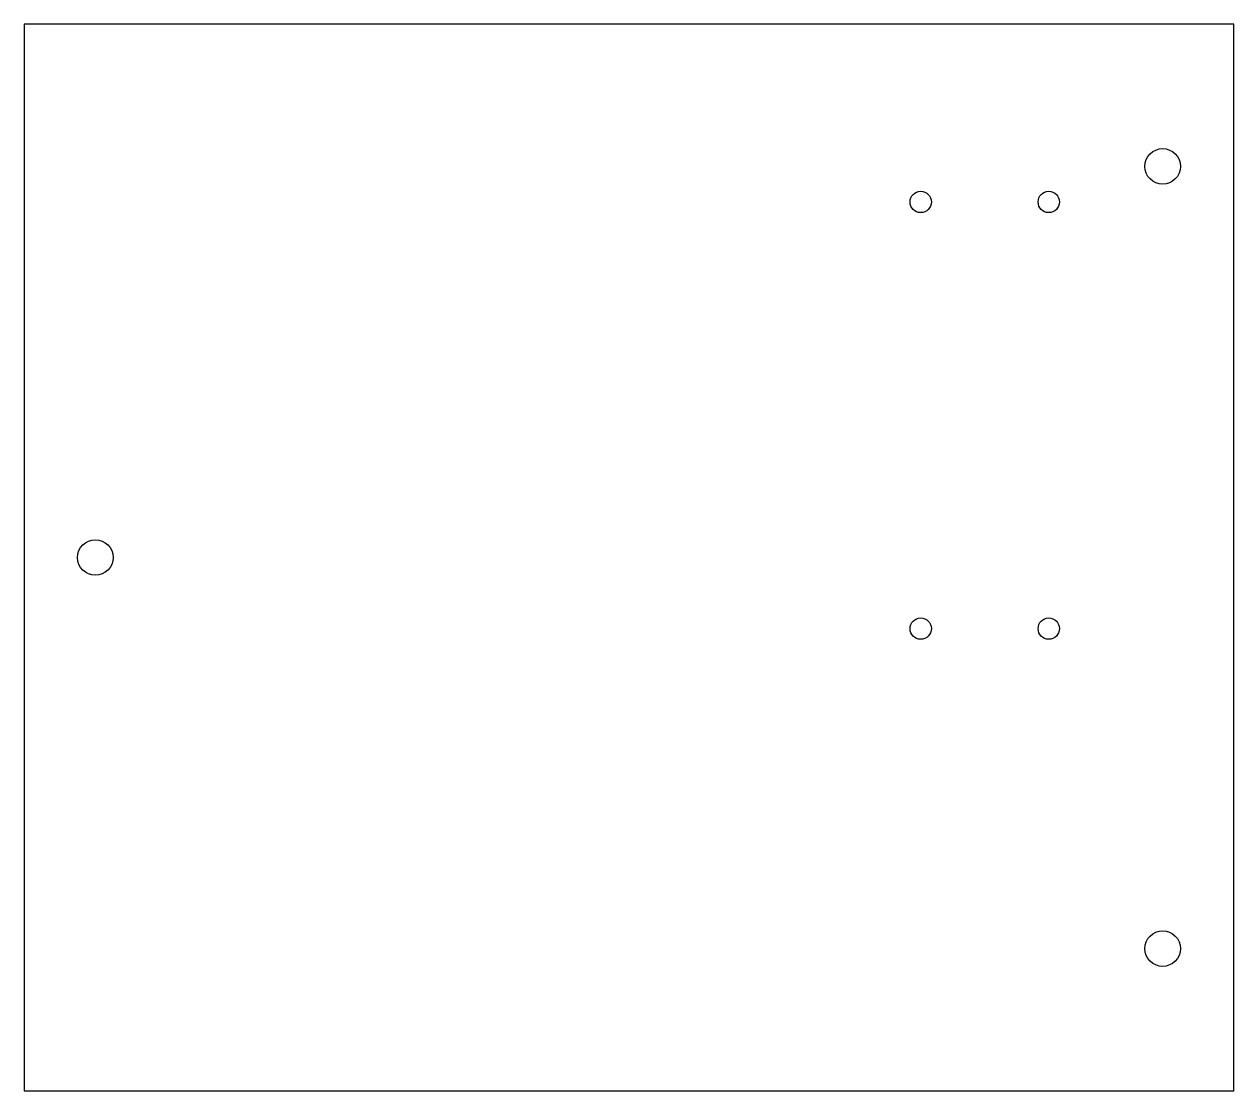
# Model space of a CAD drawing. Header units: millimetres. Extents: x 0 to 170, y 0 to 150.
import ezdxf

# ---------------------------------------------------------------- set-up
doc = ezdxf.new("R2010")
doc.units = ezdxf.units.MM
doc.header["$MEASUREMENT"] = 0
doc.layers.get('0').update_dxf_attribs({"lineweight": 25, "true_color": 0xffffff})

msp = doc.modelspace()

# ---------------------------------------------------------------- linework, layer by layer
for p, q in [((170, 150), (0, 150)), ((0, 150), (0, 0)), ((170, 0), (170, 150)), ((0, 0), (170, 0))]:
    msp.add_line(p, q)
for centre, radius in [((160, 130), 2.5), ((126, 125), 1.5), ((144, 125), 1.5), ((10, 75), 2.5), ((126, 65), 1.5), ((144, 65), 1.5), ((160, 20), 2.5)]:
    msp.add_circle(centre, radius)

doc.saveas('drawing.dxf')
